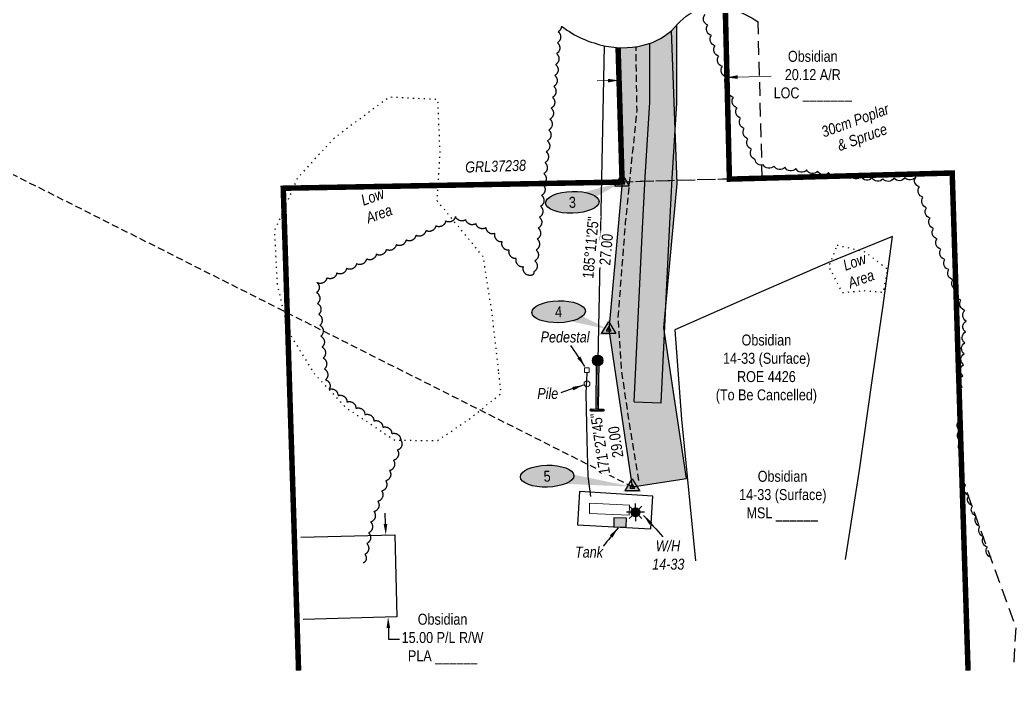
# Model space of a CAD drawing. Extents: x 647483 to 650733, y 5836505 to 5838421.
# Drawn here: x 649716 to 650624, y 5836505 to 5837118 of the extents above; entities that cross this region are included whole.
import ezdxf
from ezdxf.enums import TextEntityAlignment as Align

# ---------------------------------------------------------------- set-up
doc = ezdxf.new("R2010")
doc.units = 0
doc.header["$LTSCALE"] = 5
doc.header["$PDSIZE"] = 0.5
for name, pattern in [('0', [1, 1, 0]), ('CENTERLINEX3', [5, 2.5, -1, 0.5, -1]), ('foc-ACCESSROAD', [3.75, 2.5, -1.25]), ('foc-FLOWLINE', [3.75, 2.5, -1.25]), ('foc-TIELINE', [1.875, 1.25, -0.625]), ('foc-TOPO', [1, 0.2, -0.8]), ('UG_PIPE', [1.875, 1.25, -0.625])]:
    doc.linetypes.add(name, pattern=pattern)
doc.layers.get('Defpoints').update_dxf_attribs({"color": 9})
for name, color, linetype in [('AS-CABLE', 224, 'foc-CABLE'), ('AS-FENCE', 48, 'foc-FENCE'), ('AS-PIPE-UG', 44, 'UG_PIPE'), ('AS-POWER', 104, 'foc-POWER'), ('AS-POWER-EXISTING-ANC', 72, 'Continuous'), ('AS-POWER-EXISTING-PP', 72, 'Continuous'), ('AS-ROADS', 254, 'Continuous'), ('C-AR', 13, 'foc-ACCESSROAD'), ('C-RW', 13, 'Continuous'), ('C-WS', 13, 'foc-ACCESSROAD'), ('C-WS-S', 8, 'Continuous'), ('F-EZE', 190, 'foc-FLOWLINE'), ('F-RW', 190, 'Continuous'), ('L-BD1', 253, 'Continuous'), ('L-MON', 1, 'Continuous'), ('L-TIE', 7, 'foc-TIELINE'), ('P-ELEVATION', 7, 'Continuous'), ('P-PROPOSED', 10, 'Continuous'), ('P-PROPOSED-H', 21, 'Continuous'), ('T-BUSH', 110, '0'), ('T-BUSH-T', 110, 'Continuous'), ('T-LOW-AREA', 48, 'foc-TOPO')]:
    doc.layers.add(name, color=color, linetype=linetype)
doc.layers.add('AS-FMA BOUNDARY', color=7, linetype='Continuous', true_color=0x008f47, transparency=0.7)
for name, color, linetype, lineweight in [('AS-GENERAL', 48, 'Continuous', 18), ('C-AR-T', 13, 'Continuous', 9), ('C-WS-T', 13, 'Continuous', 9), ('T-TEXT', 48, 'Continuous', 18)]:
    doc.layers.add(name, color=color, linetype=linetype, lineweight=lineweight)
doc.layers.add('AS-STRUCTURE', color=7, linetype='Continuous', lineweight=30, true_color=0x595959)
doc.layers.add('AS-STRUCTURE-H', color=7, linetype='Continuous', true_color=0xa8a8a8)
doc.layers.add('AS-STRUCTURE-T', color=7, linetype='Continuous', true_color=0x454545)
doc.styles.add('80', font='ARIALN.TTF', dxfattribs={"height": 10})
doc.styles.add('80CG', font='ARIALN.TTF', dxfattribs={"height": 10})
doc.styles.add('80L', font='ARIALN.TTF', dxfattribs={"height": 10})
doc.styles.add('foc-LtypeFont', font='ARIALN.TTF', dxfattribs={"height": 7.35})
doc.linetypes.add('foc-CABLE', pattern='A,2,-1,["C",foc-LtypeFont,S=0.2,R=0,X=-0.625,Y=-0.75],-1.24,8', length=12.24)
doc.linetypes.add('foc-FENCE', pattern='A,10,-1,["X",foc-LtypeFont,S=0.2,R=0,X=-0.625,Y=-0.75],-1.24', length=12.24)
doc.linetypes.add('foc-POWER', pattern='A,6,-1,["P",foc-LtypeFont,S=0.2,R=0,X=-0.625,Y=-0.75],-1.24,4', length=12.24)
doc.dimstyles.new('Compass 5 000', dxfattribs={"dimscale": 5, "dimtxt": 9, "dimasz": 2, "dimexe": 0.2, "dimexo": 0.0625, "dimgap": 0.5, "dimtad": 0, "dimtih": 1, "dimtoh": 1, "dimzin": 0, "dimdsep": 46, "dimtxsty": '80CG', "dimcen": 0.1, "dimse1": 1, "dimse2": 1, "dimclrd": 256, "dimclrt": 256, "dimaunit": 1, "dimadec": 4, "dimazin": 0, "dimtfac": 0.06, "dimtofl": 0, "dimtmove": 0, "dimatfit": 1, "dimfxl": 0.2, "dimtolj": 1, "dimtzin": 0, "dimlwd": -1, "dimarcsym": 0})

# ---------------------------------------------------------------- blocks, each defined once
blk = doc.blocks.new('*U551')
h = blk.add_hatch(color=255)
h.dxf.hatch_style = 1
edge = h.paths.add_edge_path()
edge.add_arc((0.1, 9.05), 0.2, -0.6205, 179.3795, ccw=False)
edge.add_line((0.3, 9.05), (0.2, 0.2))
edge.add_line((0.2, 0.2), (-0.2, 0.2))
edge.add_line((-0.2, 0.2), (-0.1, 9.05))
h = blk.add_hatch(color=255)
h.dxf.hatch_style = 1
edge = h.paths.add_edge_path()
edge.add_arc((-1.1, 0.01), 0.2, 89.3795, 269.3795, ccw=False)
edge.add_line((-1.1, 0.21), (0.2, 0.2))
edge.add_line((0.2, 0.2), (1.1, 0.19))
edge.add_arc((1.1, -0.01), 0.2, -90.6205, 89.3795, ccw=False)
edge.add_line((1.1, -0.21), (-1.1, -0.19))
at = {"color": 255, "flags": 128}
blk.add_lwpolyline([(-0.1, 9.05, -1), (0.3, 9.05), (0.2, 0.2), (-0.2, 0.2)], format="xyb", close=True, dxfattribs=at)
at = {"color": 72, "const_width": 0.1, "flags": 128}
for points in [[(0.1, 9.05), (0, 0)], [(-1.1, 0.01), (1.1, -0.01)]]:
    blk.add_lwpolyline(points, dxfattribs=at)
at = {"color": 255}
blk.add_lwpolyline([(-1.1, -0.19, -1), (-1.1, 0.21), (0.2, 0.2), (1.1, 0.19, -1), (1.1, -0.21)], format="xyb", close=True, dxfattribs=at)
blk = doc.blocks.new('GAS')
h = blk.add_hatch(color=255)
h.dxf.hatch_style = 1
edge = h.paths.add_edge_path()
edge.add_arc((0, 0), 0.9, 0, 360)
for p, q in [((-0.81, 0), (-1.62, 0)), ((-0.57, 0.57), (-1.14, 1.14)), ((0, 0.81), (0, 1.62)), ((0.57, 0.57), (1.14, 1.14)), ((1.62, 0), (0.81, 0)), ((-0.57, -0.57), (-1.14, -1.14)), ((0, -0.81), (0, -1.62)), ((1.14, -1.14), (0.57, -0.57))]:
    blk.add_line(p, q)
blk.add_circle((0, 0), 0.8)
blk = doc.blocks.new('TRIA')
blk.add_hatch(color=255).paths.add_polyline_path([(-0.04, 1.52), (-1.47, -0.87), (1.39, -0.87)])
blk = doc.blocks.new('Hybrid_EC')
at = {"color": 251}
for points in [[(-1.3, -0.74), (0, 1.42), (1.3, -0.74)], [(0.47, -0.26), (0, 0.53), (-0.47, -0.26)]]:
    blk.add_lwpolyline(points, close=True, dxfattribs=at)
at = {"layer": 'Defpoints'}
blk.add_circle((0, 0), 0.05, dxfattribs=at)
at = {"xscale": 1.2, "yscale": 1.2, "zscale": 1.2}
blk.add_blockref('TRIA', (0.05, 0.06), dxfattribs=at)
blk = doc.blocks.new('*U552')
at = {"layer": 'P-ELEVATION'}
h = blk.add_hatch(color=111, dxfattribs=at)
h.dxf.hatch_style = 1
edge = h.paths.add_edge_path()
edge.add_ellipse((0, 0), major_axis=(-24.38, 0), ratio=0.410256, start_angle=0, end_angle=360)
at = {"layer": 'P-ELEVATION', "color": 7, "flags": 128}
blk.add_lwpolyline([(0, 0, 12.5, 0, 0), (45.79, 17.22, 0, 0, 0)], format="xyseb", dxfattribs=at)
at = {"layer": 'P-ELEVATION', "color": 7}
blk.add_ellipse((0, 0), major_axis=(-24.38, 0), ratio=0.410256, dxfattribs=at)
at = {"layer": 'P-ELEVATION', "style": '80'}
blk.add_attdef('ELEVATION', text='', height=10, dxfattribs=at).set_placement((0, 0), align=Align.MIDDLE_CENTER)
blk = doc.blocks.new('POWERPOLE')
h = blk.add_hatch(color=255)
edge = h.paths.add_edge_path()
edge.add_arc((0, 0), 0.96, 0, 360)
at = {"linetype": 'Continuous'}
for p, q in [((0.68, -0.68), (-0.68, 0.68)), ((-0.68, -0.68), (0.68, 0.68))]:
    blk.add_line(p, q, dxfattribs=at)
blk.add_circle((0, 0), 0.96, dxfattribs=at)
blk = doc.blocks.new('*U581')
at = {"layer": 'P-ELEVATION'}
h = blk.add_hatch(color=111, dxfattribs=at)
h.dxf.hatch_style = 1
edge = h.paths.add_edge_path()
edge.add_ellipse((0, 0), major_axis=(-24.38, 0), ratio=0.410256, start_angle=0, end_angle=360)
at = {"layer": 'P-ELEVATION', "color": 7, "flags": 128}
blk.add_lwpolyline([(0, 0, 12.5, 0, 0), (45.18, -17.41, 0, 0, 0)], format="xyseb", dxfattribs=at)
at = {"layer": 'P-ELEVATION', "color": 7}
blk.add_ellipse((0, 0), major_axis=(-24.38, 0), ratio=0.410256, dxfattribs=at)
at = {"layer": 'P-ELEVATION', "style": '80'}
blk.add_attdef('ELEVATION', text='', height=10, dxfattribs=at).set_placement((0, 0), align=Align.MIDDLE_CENTER)
blk = doc.blocks.new('*U578')
at = {"layer": 'P-ELEVATION'}
h = blk.add_hatch(color=111, dxfattribs=at)
h.dxf.hatch_style = 1
edge = h.paths.add_edge_path()
edge.add_ellipse((0, 0), major_axis=(-24.38, 0), ratio=0.410256, start_angle=0, end_angle=360)
at = {"layer": 'P-ELEVATION', "color": 7, "flags": 128}
blk.add_lwpolyline([(0, 0, 12.5, 0, 0), (77.37, -11.77, 0, 0, 0)], format="xyseb", dxfattribs=at)
at = {"layer": 'P-ELEVATION', "color": 7}
blk.add_ellipse((0, 0), major_axis=(-24.38, 0), ratio=0.410256, dxfattribs=at)
at = {"layer": 'P-ELEVATION', "style": '80'}
blk.add_attdef('ELEVATION', text='', height=10, dxfattribs=at).set_placement((0, 0), align=Align.MIDDLE_CENTER)
blk = doc.blocks.new('*D588')
at = {"layer": 'C-RW', "transparency": 16777216}
for p, q in [((650049.15, 5836658.15), (650048.87, 5836668.15)), ((650051.75, 5836563.21), (650052.03, 5836553.21)), ((650052.03, 5836553.21), (650062.03, 5836553.21))]:
    blk.add_line(p, q, dxfattribs=at)
for points in [[(650050.81, 5836658.19), (650047.48, 5836658.1), (650049.42, 5836648.15)], [(650053.42, 5836563.25), (650050.09, 5836563.16), (650051.48, 5836573.2)]]:
    blk.add_solid(points, dxfattribs=at)
at = {"layer": 'Defpoints', "color": 0, "transparency": 16777216}
for p in [(650006.77, 5836646.98), (650049.42, 5836648.15), (650008.83, 5836572.03)]:
    blk.add_point(p, dxfattribs=at)
at = {"layer": 'C-RW', "transparency": 16777216, "insert": (650101.11, 5836553.21), "char_height": 10, "attachment_point": 5, "style": '80CG'}
blk.add_mtext('\\A1;Obsidian \\P15.00 P/L R/W\\PPLA ______', dxfattribs=at)
blk = doc.blocks.new('*D589')
at = {"layer": 'C-AR-T', "transparency": 16777216}
for p, q in [((650251.86, 5837062.27), (650241.86, 5837062)), ((650369.96, 5837065.51), (650400.67, 5837066.35))]:
    blk.add_line(p, q, dxfattribs=at)
for points in [[(650369.91, 5837067.18), (650370, 5837063.85), (650359.96, 5837065.24)], [(650251.81, 5837063.94), (650251.9, 5837060.6), (650261.85, 5837062.54)]]:
    blk.add_solid(points, dxfattribs=at)
at = {"layer": 'Defpoints', "color": 0, "transparency": 16777216}
for p in [(650261.4, 5837078.98), (650359.51, 5837081.67), (650359.96, 5837065.24)]:
    blk.add_point(p, dxfattribs=at)
at = {"layer": 'C-AR-T', "transparency": 16777216, "insert": (650438.46, 5837066.35), "char_height": 10, "attachment_point": 5, "style": '80CG'}
blk.add_mtext('\\A1;Obsidian\\P20.12 A/R\\PLOC _______', dxfattribs=at)

msp = doc.modelspace()

# ---------------------------------------------------------------- hatches: boundary and pattern name
at = {"layer": 'AS-ROADS', "linetype": 'Continuous'}
h = msp.add_hatch(color=256, dxfattribs=at)
h.dxf.hatch_style = 1
h.paths.add_polyline_path([(650314.586, 5837041.653), (650314.588, 5837112.921, -0.1333581), (650290.095, 5837096.344), (650290.093, 5837042.41), (650285.888, 5836974.474), (650283.078, 5836921.547), (650275.852, 5836769.633), (650300.317, 5836768.469), (650307.54, 5836920.316), (650310.341, 5836973.068)])
at = {"layer": 'AS-STRUCTURE-H'}
h = msp.add_hatch(color=256, dxfattribs=at)
h.dxf.hatch_style = 1
h.paths.add_polyline_path([(650268.849, 5836663.306), (650257.154, 5836663.661), (650257.039, 5836655.156), (650268.464, 5836655.431)])
at = {"layer": 'P-PROPOSED-H'}
h = msp.add_hatch(color=256, dxfattribs=at)
h.dxf.hatch_style = 1
h.paths.add_polyline_path([(650314.796, 5836968.461), (650309.805, 5837108.003, -0.1099531), (650288.518, 5837095.83, -0.0910202), (650260.344, 5837092.465), (650264.73, 5836969.841), (650252.521, 5836835.433), (650274.042, 5836692.082), (650323.474, 5836699.502), (650302.846, 5836836.904)])

# ---------------------------------------------------------------- linework, layer by layer
at = {"layer": 'AS-CABLE', "flags": 128}
msp.add_lwpolyline([(650232.474, 5836795.741), (650231.809, 5836777.411), (650232.449, 5836734.416), (650233.589, 5836701.836), (650236.029, 5836683.196)], dxfattribs=at)
at = {"layer": 'AS-FENCE', "flags": 128}
msp.add_lwpolyline([(650468.283, 5836625.67), (650480.939, 5836707.331), (650492.464, 5836789.076), (650502.454, 5836857.176), (650511.099, 5836920.226), (650452.324, 5836896.061), (650386.524, 5836867.521), (650312.754, 5836835.141), (650318.919, 5836753.761), (650331.596, 5836624.55)], dxfattribs=at)
msp.add_lwpolyline([(650290.894, 5836653.651), (650292.759, 5836683.556), (650226.014, 5836687.696), (650224.099, 5836657.461)], close=True, dxfattribs=at)
at = {"layer": 'AS-FMA BOUNDARY', "linetype": 'CENTERLINEX3', "const_width": 4.999, "flags": 128}
for points in [[(650579.954, 5836524.52), (650565.489, 5836978.092), (650362.506, 5836972.524), (650358.746, 5837128.627)], [(650261.067, 5837092.423), (650264.73, 5836969.841), (649956.001, 5836964.214), (649968.398, 5836573.653), (649969.958, 5836524.52)]]:
    msp.add_lwpolyline(points, dxfattribs=at)
at = {"layer": 'AS-GENERAL'}
msp.add_lwpolyline([(650234.74, 5836796.298), (650230.408, 5836796.298), (650230.408, 5836800.535), (650234.74, 5836800.535)], close=True, dxfattribs=at)
at = {"layer": 'AS-GENERAL', "flags": 128}
msp.add_lwpolyline([(650234.974, 5836677.181), (650234.874, 5836667.606), (650271.154, 5836666.091), (650271.559, 5836675.161)], close=True, dxfattribs=at)
at = {"layer": 'AS-GENERAL'}
msp.add_circle((650232.734, 5836785.936), 2.677, dxfattribs=at)
at = {"layer": 'AS-PIPE-UG', "flags": 128}
msp.add_lwpolyline([(650279.984, 5836697.831), (650271.744, 5836747.881), (650264.274, 5836798.966), (650261.179, 5836846.106), (650267.934, 5836932.961), (650278.329, 5837035.036), (650277.443, 5837093.26)], dxfattribs=at)
at = {"layer": 'AS-POWER', "flags": 128}
msp.add_lwpolyline([(650248.454, 5837094.127), (650242.499, 5836807.166)], dxfattribs=at)
at = {"layer": 'AS-ROADS', "linetype": 'Continuous'}
msp.add_line((650275.852, 5836769.633), (650300.317, 5836768.469), dxfattribs=at)
at = {"layer": 'AS-ROADS', "flags": 128}
for points in [[(650300.317, 5836768.469), (650307.54, 5836920.316), (650310.341, 5836973.068), (650314.586, 5837041.653), (650314.588, 5837112.921)], [(650275.852, 5836769.633), (650283.078, 5836921.547), (650285.888, 5836974.474), (650290.093, 5837042.41), (650290.095, 5837096.344)]]:
    msp.add_lwpolyline(points, dxfattribs=at)
at = {"layer": 'AS-STRUCTURE', "flags": 128}
msp.add_lwpolyline([(650268.849, 5836663.306), (650257.154, 5836663.661), (650257.039, 5836655.156), (650268.464, 5836655.431)], close=True, dxfattribs=at)
at = {"layer": 'C-AR', "flags": 128}
msp.add_lwpolyline([(650358.223, 5837128.623), (650362.506, 5836972.524), (650264.73, 5836969.765), (650260.344, 5837092.465)], dxfattribs=at)
at = {"layer": 'C-RW', "flags": 128}
msp.add_lwpolyline([(649971.933, 5836646.026), (650057.567, 5836648.376), (650059.623, 5836573.426), (649973.99, 5836571.076)], dxfattribs=at)
at = {"layer": 'C-WS', "flags": 128}
msp.add_lwpolyline([(650621.801, 5836532.146), (650623.692, 5836563.615), (650573.03, 5836703.275), (650565.489, 5836978.092), (650264.73, 5836969.841), (650260.344, 5837092.465)], dxfattribs=at)
at = {"layer": 'F-EZE'}
msp.add_lwpolyline([(650358.223, 5837128.623), (650362.506, 5836972.524), (650392.486, 5836973.347), (650388.577, 5837115.819)], dxfattribs=at)
at = {"layer": 'F-RW'}
msp.add_lwpolyline([(650209.862, 5837111.614, 0.1107055), (650249.804, 5837093.846, 0.1252669), (650288.518, 5837095.83, 0.1454462), (650315.245, 5837113.698, -0.1691138), (650339.09, 5837128.092, -0.1185683), (650364.04, 5837127.394, -0.0886207), (650388.577, 5837115.819)], format="xyb", dxfattribs=at)
at = {"layer": 'L-TIE'}
msp.add_line((648812.247, 5837429.533), (650274.042, 5836692.082), dxfattribs=at)
at = {"layer": 'P-PROPOSED', "flags": 128}
msp.add_lwpolyline([(650260.344, 5837092.465), (650264.73, 5836969.841), (650252.521, 5836835.433), (650274.042, 5836692.082), (650323.474, 5836699.502), (650302.846, 5836836.904), (650314.796, 5836968.461), (650309.805, 5837108.003)], dxfattribs=at)
at = {"layer": 'T-BUSH', "linetype": 'Continuous', "flags": 128}
msp.add_lwpolyline([(650600.948, 5836627.751, -0.5205671), (650597.556, 5836637.155, -0.5205671), (650594.163, 5836646.559, -0.5205671), (650590.771, 5836655.962, -0.5205671), (650587.378, 5836665.366, -0.5205671), (650583.986, 5836674.77, -0.5205671), (650580.593, 5836684.174, -0.5205671), (650577.613, 5836693.674, -0.5205671), (650576.531, 5836703.612, -0.5205671), (650575.448, 5836713.55, -0.5205671), (650574.365, 5836723.488, -0.5205671), (650573.283, 5836733.427, -0.5205671), (650572.281, 5836743.367, -0.5205671), (650572.862, 5836753.347, -0.5205671), (650573.443, 5836763.328, -0.5205671), (650574.024, 5836773.308, -0.5205671), (650574.605, 5836783.288, -0.5205671), (650575.186, 5836793.268, -0.5205671), (650575.767, 5836803.248, -0.5205671), (650576.348, 5836813.229, -0.5205671), (650576.929, 5836823.209, -0.5205671), (650577.51, 5836833.189, -0.5205671), (650578.091, 5836843.169, -0.5205671), (650577.132, 5836852.902, -0.5205671), (650573.453, 5836862.197, -0.5205671), (650569.773, 5836871.493, -0.5205671), (650566.093, 5836880.788, -0.5205671), (650562.414, 5836890.083, -0.5205671), (650558.734, 5836899.378, -0.5205671), (650555.054, 5836908.674, -0.5205671), (650551.71, 5836918.092, -0.5205671), (650548.498, 5836927.559, -0.5205671), (650545.286, 5836937.026, -0.5205671), (650542.074, 5836946.493, -0.5205671), (650538.862, 5836955.96, -0.5205671), (650535.65, 5836965.428, -0.5205671), (650532.287, 5836974.668, -0.5205671), (650522.31, 5836974.024, -0.5205671), (650512.334, 5836973.38, -0.5205671), (650502.358, 5836972.737, -0.5205671), (650492.425, 5836973.64, -0.5205671), (650482.5, 5836974.844, -0.5205671), (650472.576, 5836976.047, -0.5205671), (650462.652, 5836977.251, -0.5205671), (650452.727, 5836978.454, -0.5205671), (650442.803, 5836979.658, -0.5205671), (650432.878, 5836980.861, -0.5205671), (650422.954, 5836982.065, -0.5205671), (650413.03, 5836983.268, -0.5205671), (650403.105, 5836984.471, -0.5205671), (650393.181, 5836985.675, -0.5205671), (650386.071, 5836990.388, -0.5205671), (650382.741, 5836999.814, -0.5205671), (650379.411, 5837009.24, -0.5205671), (650376.081, 5837018.667, -0.5205671), (650372.751, 5837028.093, -0.5205671), (650369.421, 5837037.519, -0.5205671), (650366.091, 5837046.945, -0.5205671), (650362.762, 5837056.372, -0.5205671), (650359.432, 5837065.798, -0.5205671), (650356.102, 5837075.224, -0.5205671), (650352.772, 5837084.65, -0.5205671), (650349.442, 5837094.077, -0.5205671), (650346.112, 5837103.503, -0.5205671), (650342.782, 5837112.929, -0.5205671), (650340.257, 5837122.503, -0.5205671)], format="xyb", dxfattribs=at)
at = {"layer": 'T-BUSH', "flags": 128}
msp.add_lwpolyline([(650209.481, 5837111.899, -0.2552619), (650206.492, 5837106.87, -0.5205671), (650205.732, 5837096.902, -0.5205671), (650204.973, 5837086.934, -0.5205671), (650204.213, 5837076.966, -0.5205671), (650203.453, 5837066.998, -0.5205671), (650202.446, 5837057.053, -0.5205671), (650201.307, 5837047.121, -0.5205671), (650200.168, 5837037.189, -0.5205671), (650199.029, 5837027.257, -0.5205671), (650197.89, 5837017.325, -0.5205671), (650196.751, 5837007.393, -0.5205671), (650195.613, 5836997.461, -0.5205671), (650194.474, 5836987.529, -0.5205671), (650193.438, 5836977.586, -0.5205671), (650192.425, 5836967.64, -0.5205671), (650191.411, 5836957.694, -0.5205671), (650190.398, 5836947.749, -0.5205671), (650189.385, 5836937.803, -0.5205671), (650188.372, 5836927.857, -0.5205671), (650187.358, 5836917.912, -0.5205671), (650186.345, 5836907.966, -0.5205671), (650185.332, 5836898.021, -0.5205671), (650184.319, 5836888.075, -0.5205671), (650181.238, 5836884.794, -0.5205671), (650174.773, 5836892.419, -0.5205671), (650168.309, 5836900.045, -0.5205671), (650161.844, 5836907.671, -0.5205671), (650155.38, 5836915.297, -0.5205671), (650148.915, 5836922.922, -0.5205671), (650140.829, 5836928.284, -0.5205671), (650131.527, 5836931.946, -0.5205671), (650122.225, 5836935.609, -0.5205671), (650112.949, 5836938.539, -0.5205671), (650103.929, 5836934.229, -0.5205671), (650094.908, 5836929.92, -0.5205671), (650085.888, 5836925.61, -0.5205671), (650076.867, 5836921.301, -0.5205671), (650067.847, 5836916.991, -0.5205671), (650058.826, 5836912.682, -0.5205671), (650049.805, 5836908.372, -0.5205671), (650040.785, 5836904.063, -0.5205671), (650031.764, 5836899.753, -0.5205671), (650022.744, 5836895.444, -0.5205671), (650013.723, 5836891.134, -0.5205671), (650004.703, 5836886.824, -0.5205671), (649995.682, 5836882.515, -0.5205671), (649986.662, 5836878.205, -0.5205671), (649986.204, 5836869.099, -0.5205671), (649987.24, 5836859.156, -0.5205671), (649988.275, 5836849.212, -0.5205671), (649989.311, 5836839.269, -0.5205671), (649990.347, 5836829.326, -0.5205671), (649991.382, 5836819.382, -0.5205671), (649992.418, 5836809.439, -0.5205671), (649993.454, 5836799.496, -0.5205671), (649994.49, 5836789.552, -0.5205671), (649997.75, 5836780.91, -0.5205671), (650005.908, 5836775.131, -0.5205671), (650014.066, 5836769.353, -0.5205671), (650022.224, 5836763.575, -0.5205671), (650030.382, 5836757.797, -0.5205671), (650038.54, 5836752.018, -0.5205671), (650046.698, 5836746.24, -0.5205671), (650054.856, 5836740.462, -0.5205671), (650063.014, 5836734.684, -0.5205671), (650059.971, 5836725.495, -0.5205671), (650056.417, 5836716.151, -0.5205671), (650052.862, 5836706.807, -0.5205671), (650049.308, 5836697.464, -0.5205671), (650045.754, 5836688.12, -0.5205671), (650042.199, 5836678.776, -0.5205671), (650038.645, 5836669.432, -0.5205671), (650035.609, 5836659.944, -0.5205671), (650033.833, 5836650.106, -0.5205671), (650032.057, 5836640.267, -0.5205671), (650030.282, 5836630.429, -0.5205671), (650028.873, 5836622.628)], format="xyb", dxfattribs=at)
at = {"layer": 'T-LOW-AREA', "flags": 128}
msp.add_lwpolyline([(650152.229, 5836797.896), (650146.289, 5836849.971), (650138.269, 5836901.691), (650096.309, 5836952.746), (650098.844, 5836997.381), (650096.859, 5837045.026), (650052.434, 5837047.176), (650002.259, 5837009.866), (649968.959, 5836973.516), (649947.824, 5836925.121), (649950.449, 5836876.976), (649960.309, 5836834.131), (649983.639, 5836795.936), (650012.624, 5836764.541), (650057.709, 5836734.426), (650096.834, 5836734.356), (650127.079, 5836754.926), (650154.409, 5836777.171), (650152.229, 5836797.896)], dxfattribs=at)
msp.add_lwpolyline([(650460.658, 5836912.431), (650485.934, 5836906.236), (650506.414, 5836890.756), (650502.629, 5836869.131), (650484.454, 5836870.601), (650465.619, 5836868.746), (650453.309, 5836892.731)], close=True, dxfattribs=at)

# ---------------------------------------------------------------- block references
at = {"layer": 'AS-POWER-EXISTING-PP', "linetype": 'Continuous', "xscale": 4.998555499999964, "yscale": 4.998555499999964, "zscale": 4.998555499999964}
msp.add_blockref('POWERPOLE', (650242.499, 5836807.166), dxfattribs=at)
at = {"layer": 'C-WS-S', "color": 2, "xscale": 4.999999999999971, "yscale": 4.999999999999971, "zscale": 4.999999999999971}
msp.add_blockref('GAS', (650276.979, 5836668.801), dxfattribs=at)
at = {"layer": 'L-MON', "color": 183, "xscale": 4.99855549999996, "yscale": 4.99855549999996, "zscale": 4.99855549999996}
for p in [(650264.73, 5836969.841), (650252.521, 5836835.433), (650274.042, 5836692.082)]:
    msp.add_blockref('Hybrid_EC', p, dxfattribs=at)
at = {"layer": 'L-MON', "color": 1, "xscale": 0.9997110999999999, "yscale": 0.9997110999999999, "zscale": 0.9997110999999999, "rotation": 1.571910803233727}
msp.add_blockref('*U581', (650206.889, 5836851.588), dxfattribs=at).add_auto_attribs({'ELEVATION': '4'})

# ---------------------------------------------------------------- texts
at = {"layer": 'AS-FMA BOUNDARY', "linetype": 'CENTERLINEX3', "transparency": 33554687, "insert": (650121.608, 5836988.435), "char_height": 10, "width": 5.69693, "attachment_point": 1, "rotation": 1.818331, "style": '80L'}
msp.add_mtext('{\\fArial Narrow|b0|i1|c0|p34;GRL37238}', dxfattribs=at)
at = {"layer": 'AS-STRUCTURE-T', "insert": (650221.109, 5836637.572), "char_height": 9.99711, "attachment_point": 1, "style": '80L'}
msp.add_mtext_dynamic_manual_height_columns('\\pi0.7626;{\\fArial Narrow|b0|i1|c0|p34;Tank}', width=26.1702, gutter_width=49.986, heights=[0], dxfattribs=at)
at = {"layer": 'C-WS-T', "attachment_point": 1, "style": '80L'}
for s, width, gutter_width, insert, char_height in [('\\pi23.93791;Obsidian\\P\\pi7.02611;14-33 (Surface)\\P\\pi19.82248;ROE 4426\\P\\pi0.39436;(To Be Cancelled)', 91.6965, 50, (650349.645, 5836830.851), 9.99706), ('\\pi23.93791;Obsidian\\P\\pi7.02611;14-33 (Surface)\\P\\pi13.77037;MSL ______', 91.6965, 50, (650364.347, 5836706.616), 9.99706), ('\\pi4.10407;{\\fArial Narrow|b0|i1|c0|p34;W/H \\P\\pi0.89899;14-33}', 29.40255, 49.986, (650291.277, 5836643.193), 9.99711)]:
    msp.add_mtext_dynamic_manual_height_columns(s, width=width, gutter_width=gutter_width, heights=[0], dxfattribs=dict(at, insert=insert, char_height=char_height))
at = {"layer": 'L-BD1', "insert": (650253.95, 5836732.132), "char_height": 9.9971, "width": 31.81741, "attachment_point": 2, "rotation": 98.537782, "style": '80L'}
msp.add_mtext('29.00', dxfattribs=at)
at = {"layer": 'T-BUSH-T', "insert": (650444.759, 5837019.678), "char_height": 9.99711, "attachment_point": 1, "rotation": 20, "style": '80L'}
msp.add_mtext_dynamic_manual_height_columns('\\pi0.36367;{\\fArial Narrow|b0|i1|c0|p34;30cm Poplar\\P\\pi9.73341;& Spruce}', width=65.38806, gutter_width=49.986, heights=[0], dxfattribs=at)
at = {"layer": 'T-TEXT', "linetype": 'Continuous', "char_height": 9.99711, "attachment_point": 1, "rotation": 20, "style": '80L'}
for insert in [(650024.412, 5836957.068), (650463.561, 5836897.758)]:
    msp.add_mtext_dynamic_manual_height_columns('\\pi1.41044;{\\fArial Narrow|b0|i1|c0|p34;Low \\P\\pi0.04999;Area}', width=24.06985, gutter_width=49.986, heights=[0], dxfattribs=dict(at, insert=insert))
at = {"layer": 'T-TEXT', "linetype": 'Continuous', "char_height": 9.99711, "attachment_point": 1, "style": '80L'}
for s, insert in [('{\\fArial Narrow|b0|i1|c0|p34;Pedestal}', (650190.491, 5836833.623)), ('{\\fArial Narrow|b0|i1|c0|p34;Pile}', (650187.452, 5836782.137))]:
    msp.add_mtext_dynamic_manual_height_columns(s, width=13.60082, gutter_width=49.986, heights=[0], dxfattribs=dict(at, insert=insert))

# ---------------------------------------------------------------- dimensions: what is measured, and where the dimension line sits
at = {"layer": 'C-AR-T'}
dim = msp.add_linear_dim(base=(650359.962, 5837065.237), p1=(650261.403, 5837078.982), p2=(650359.511, 5837081.674), angle=1.571911, text='Obsidian\\P20.12 A/R\\PLOC _______', dimstyle='Compass 5 000', dxfattribs=at)
dim.commit()
dim.dimension.update_dxf_attribs({"geometry": '*D589', "text_midpoint": (650438.464, 5837066.354), "dimtype": 161})
at = {"layer": 'C-RW'}
dim = msp.add_linear_dim(base=(650049.422, 5836648.153), p1=(650008.831, 5836572.032), p2=(650006.774, 5836646.982), angle=91.571911, text='Obsidian \\P15.00 P/L R/W\\PPLA ______', dimstyle='Compass 5 000', dxfattribs=at)
dim.commit()
dim.dimension.update_dxf_attribs({"geometry": '*D588', "text_midpoint": (650101.11, 5836553.21), "dimtype": 161})

# ---------------------------------------------------------------- leaders
at = {"layer": 'AS-STRUCTURE-T', "path_type": 1}
msp.add_leader([(650261.038, 5836654.541), (650247.444, 5836637.896)], dimstyle='Compass 5 000', override={"dimgap": 0.5, "dimtad": 0}, dxfattribs=at)
at = {"layer": 'C-WS-T', "path_type": 1}
msp.add_leader([(650284.366, 5836665.842), (650301.988, 5836646.296)], dimstyle='Compass 5 000', override={"dimgap": 0.5, "dimtad": 0}, dxfattribs=at)
at = {"layer": 'T-TEXT', "linetype": 'Continuous', "path_type": 1}
for points in [[(650230.784, 5836801.743), (650217.921, 5836820.976)], [(650229.307, 5836784.715), (650208.927, 5836777.844)]]:
    msp.add_leader(points, dimstyle='Compass 5 000', override={"dimgap": 0.5, "dimtad": 0}, dxfattribs=at)

# ---------------------------------------------------------------- next in the draw order: texts
at = {"layer": 'L-BD1', "char_height": 9.9971, "attachment_point": 2, "style": '80L', "bg_fill": 3, "box_fill_scale": 1.15, "bg_fill_color": 256, "bg_fill_true_color": 256, "bg_fill_transparency": 0}
for s, insert, width, rotation in [('27.00', (650245.218, 5836908.805), 30.65338, 84.810058), ('171°27\'45"', (650239.792, 5836730.479), 55.99105, 98.537782)]:
    msp.add_mtext(s, dxfattribs=dict(at, insert=insert, width=width, rotation=rotation))

# ---------------------------------------------------------------- next in the draw order: block references
at = {"layer": 'AS-POWER-EXISTING-ANC', "color": 2, "xscale": 4.999999999999971, "yscale": 4.999999999999971, "zscale": 4.999999999999971}
msp.add_blockref('*U551', (650242.009, 5836761.921), dxfattribs=at)
at = {"layer": 'L-MON', "color": 1, "xscale": 0.9997110999999999, "yscale": 0.9997110999999999, "zscale": 0.9997110999999999, "rotation": 1.571910803233727}
msp.add_blockref('*U578', (650196.4, 5836701.718), dxfattribs=at).add_auto_attribs({'ELEVATION': '5'})

# ---------------------------------------------------------------- next in the draw order: texts
at = {"layer": 'L-BD1', "insert": (650231.073, 5836910.559), "char_height": 9.9971, "width": 55.99105, "attachment_point": 2, "rotation": 84.810058, "style": '80L', "bg_fill": 3, "box_fill_scale": 1.15, "bg_fill_color": 256, "bg_fill_true_color": 256, "bg_fill_transparency": 0}
msp.add_mtext('185°11\'25"', dxfattribs=at)

# ---------------------------------------------------------------- next in the draw order: block references
at = {"layer": 'L-MON', "color": 1, "xscale": 0.9997110999999999, "yscale": 0.9997110999999999, "zscale": 0.9997110999999999, "rotation": 1.571910803233727}
msp.add_blockref('*U552', (650219.444, 5836951.375), dxfattribs=at).add_auto_attribs({'ELEVATION': '3'})

doc.saveas('drawing.dxf')
